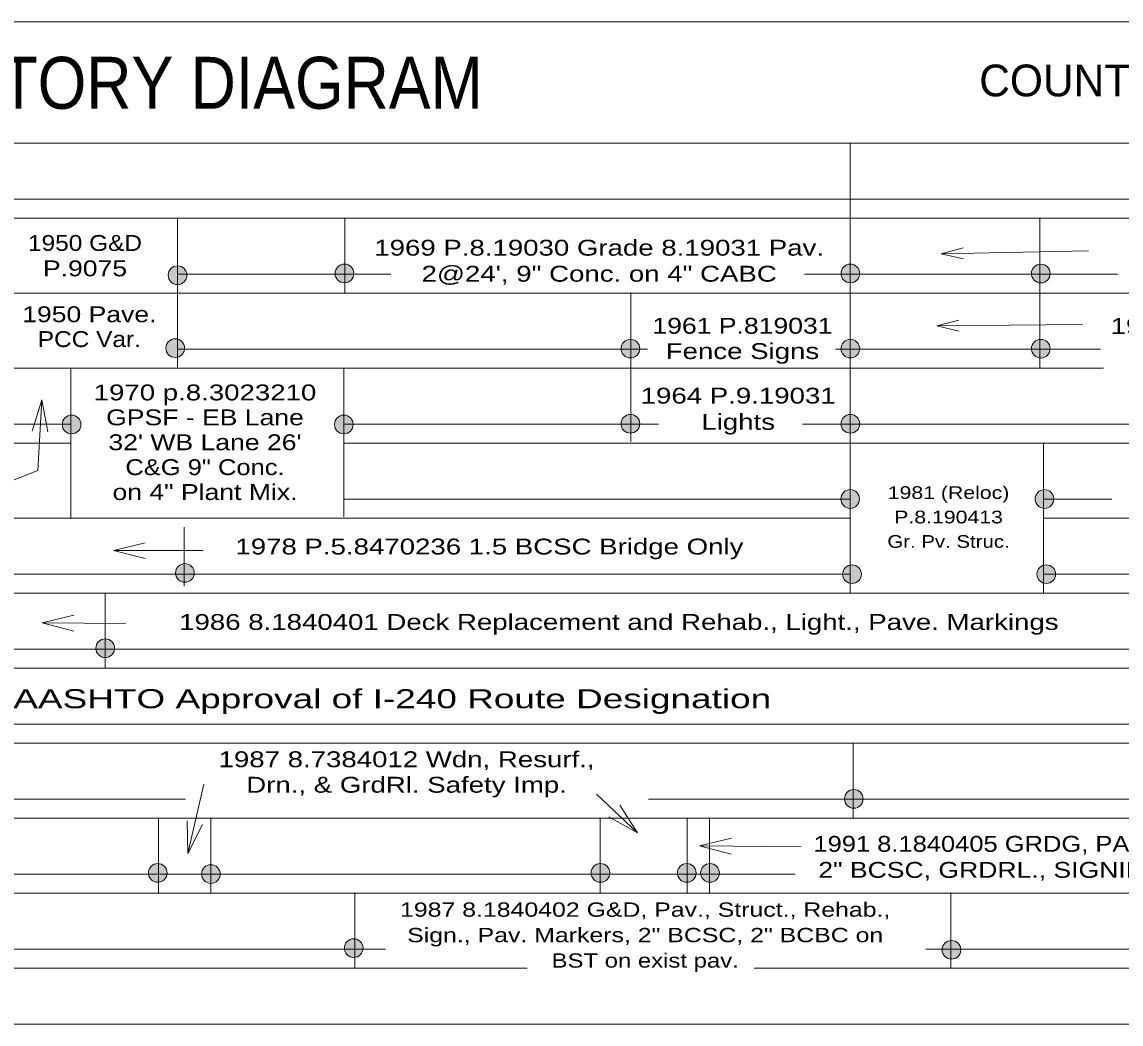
# Model space of a CAD drawing. Extents: x 2156450 to 2158121, y 1158603 to 1159842.
# Drawn here: x 2157114.7 to 2157460.7, y 1159526.1 to 1159841.7 of the extents above; entities that cross this region are included whole.
import ezdxf
from ezdxf.enums import TextEntityAlignment as Align

# ---------------------------------------------------------------- set-up
doc = ezdxf.new("R2010")
doc.units = 0
doc.header["$LTSCALE"] = 2.4
doc.layers.add('1', color=7, linetype='Continuous', lineweight=13)

msp = doc.modelspace()

# ---------------------------------------------------------------- hatches: boundary and pattern name
at = {"layer": '1'}
for points in [[(2157166.631, 1159761.972, 1), (2157160.743, 1159761.972, 1)], [(2157219.198, 1159762.529, 1), (2157213.31, 1159762.529, 1)], [(2157378.473, 1159762.529, 1), (2157372.585, 1159762.529, 1)], [(2157438.427, 1159762.511, 1), (2157432.539, 1159762.511, 1)], [(2157165.914, 1159739.007, 1), (2157160.026, 1159739.007, 1)], [(2157309.223, 1159738.857, 1), (2157303.335, 1159738.857, 1)], [(2157378.473, 1159738.857, 1), (2157372.585, 1159738.857, 1)], [(2157438.427, 1159738.839, 1), (2157432.539, 1159738.839, 1)], [(2157133.278, 1159714.965, 1), (2157127.39, 1159714.965, 1)], [(2157218.992, 1159714.965, 1), (2157213.104, 1159714.965, 1)], [(2157309.223, 1159715.186, 1), (2157303.335, 1159715.186, 1)], [(2157378.473, 1159715.186, 1), (2157372.585, 1159715.186, 1)], [(2157378.41, 1159691.495, 1), (2157372.522, 1159691.495, 1)], [(2157439.581, 1159691.495, 1), (2157433.693, 1159691.495, 1)], [(2157168.962, 1159668.205, 1), (2157163.073, 1159668.205, 1)], [(2157378.987, 1159667.823, 1), (2157373.099, 1159667.823, 1)], [(2157440.158, 1159667.823, 1), (2157434.27, 1159667.823, 1)], [(2157143.874, 1159644.498, 1), (2157137.985, 1159644.498, 1)], [(2157379.564, 1159597.044, 1), (2157373.675, 1159597.044, 1)], [(2157160.408, 1159573.725, 1), (2157154.519, 1159573.725, 1)], [(2157177.133, 1159573.376, 1), (2157171.244, 1159573.376, 1)], [(2157299.786, 1159573.725, 1), (2157293.897, 1159573.725, 1)], [(2157326.965, 1159573.725, 1), (2157321.076, 1159573.725, 1)], [(2157334.282, 1159573.725, 1), (2157328.393, 1159573.725, 1)], [(2157222.099, 1159550.056, 1), (2157216.211, 1159550.056, 1)], [(2157410.308, 1159549.506, 1), (2157404.42, 1159549.506, 1)]]:
    msp.add_hatch(color=256, dxfattribs=at).paths.add_polyline_path(points)

# ---------------------------------------------------------------- linework, layer by layer
for p, q in [((2156450.411, 1159841.739), (2158120.33, 1159841.739)), ((2156450.496, 1159803.534), (2158121.242, 1159803.534)), ((2156450.496, 1159803.534), (2158121.242, 1159803.534)), ((2157375.421, 1159803.534), (2157375.421, 1159661.814)), ((2156567.727, 1159785.958), (2158119.29, 1159785.958)), ((2156450.496, 1159779.914), (2158121.242, 1159779.914)), ((2157163.728, 1159779.914), (2157163.728, 1159732.674)), ((2157216.319, 1159779.914), (2157216.319, 1159756.294)), ((2157435.131, 1159779.914), (2157435.131, 1159732.674)), ((2157404.116, 1159768.73), (2157450.504, 1159769.659)), ((2157163.728, 1159762.338), (2157230.81, 1159762.338)), ((2157361.129, 1159762.338), (2157459.73, 1159762.338)), ((2157108.052, 1159756.294), (2158121.242, 1159756.294)), ((2157306.404, 1159756.294), (2157306.404, 1159709.644)), ((2157402.725, 1159745.99), (2157448.648, 1159746.454)), ((2157163.728, 1159738.718), (2157311.65, 1159738.718)), ((2157370.885, 1159738.718), (2157454.274, 1159738.718)), ((2156488.742, 1159732.674), (2157455.266, 1159732.674)), ((2157130.091, 1159732.674), (2157130.091, 1159685.434)), ((2157216.087, 1159732.674), (2157216.087, 1159685.932)), ((2156488.742, 1159715.098), (2157130.091, 1159715.098)), ((2157216.087, 1159715.098), (2157315.134, 1159715.098)), ((2157360.432, 1159715.098), (2157728.276, 1159715.098)), ((2156488.742, 1159709.054), (2157130.091, 1159709.054)), ((2157216.087, 1159709.054), (2158121.242, 1159709.054)), ((2157436.359, 1159709.054), (2157436.359, 1159661.814)), ((2157216.087, 1159691.478), (2157375.421, 1159691.478)), ((2157436.359, 1159691.478), (2157457.864, 1159691.478)), ((2156488.742, 1159685.434), (2157375.421, 1159685.434)), ((2157436.359, 1159685.434), (2158121.242, 1159685.434)), ((2157143.515, 1159675.244), (2157171.732, 1159675.244)), ((2156488.742, 1159667.858), (2157375.421, 1159667.858)), ((2157436.359, 1159667.858), (2158119.29, 1159667.858)), ((2156488.742, 1159661.814), (2158121.242, 1159661.814)), ((2157140.876, 1159661.814), (2157140.876, 1159638.194)), ((2157121.04, 1159652.508), (2157147.26, 1159652.259)), ((2156488.742, 1159644.238), (2158119.29, 1159644.238)), ((2156488.742, 1159638.194), (2158121.242, 1159638.194)), ((2156488.742, 1159620.618), (2158119.29, 1159620.618)), ((2156488.742, 1159614.574), (2158121.242, 1159614.574)), ((2157376.365, 1159614.574), (2157376.365, 1159590.954)), ((2157166.908, 1159579.835), (2157171.971, 1159601.657)), ((2156488.742, 1159596.998), (2157166.166, 1159596.998)), ((2157308.468, 1159586.311), (2157295.604, 1159598.488)), ((2157311.97, 1159596.998), (2158119.29, 1159596.998)), ((2156488.742, 1159590.954), (2158121.242, 1159590.954)), ((2157157.701, 1159590.954), (2157157.701, 1159567.334)), ((2157174.195, 1159590.954), (2157174.195, 1159567.334)), ((2157296.756, 1159590.954), (2157296.756, 1159567.334)), ((2157324.108, 1159590.954), (2157324.108, 1159567.334)), ((2157331.206, 1159590.954), (2157331.206, 1159567.334)), ((2157157.701, 1159568.56), (2157157.701, 1159588.405)), ((2157328.061, 1159582.222), (2157359.986, 1159581.944)), ((2156488.742, 1159573.378), (2157358.17, 1159573.378)), ((2156488.742, 1159567.334), (2158121.242, 1159567.334)), ((2157219.503, 1159567.334), (2157219.503, 1159543.714)), ((2157407.18, 1159567.334), (2157407.18, 1159543.714)), ((2156488.742, 1159549.758), (2157229.15, 1159549.758)), ((2157399.254, 1159549.758), (2158119.29, 1159549.758)), ((2156488.742, 1159543.714), (2157273.783, 1159543.714)), ((2157345.198, 1159543.714), (2158121.242, 1159543.714)), ((2156488.742, 1159526.138), (2158119.29, 1159526.138))]:
    msp.add_line(p, q, dxfattribs=at)
for points in [[(2157411.15, 1159767.121), (2157404.116, 1159768.73), (2157411.08, 1159770.62)], [(2157409.742, 1159744.311), (2157402.725, 1159745.99), (2157409.707, 1159747.811)], [(2157120.943, 1159722.751), (2157119.735, 1159700.514), (2157109.347, 1159696.405)], [(2157117.904, 1159712.901), (2157120.943, 1159722.751), (2157122.897, 1159712.63)], [(2157165.759, 1159682.175), (2157165.759, 1159664.048), (2157165.759, 1159682.659)], [(2157153.515, 1159672.744), (2157143.515, 1159675.244), (2157153.515, 1159677.744)], [(2157131.016, 1159649.913), (2157121.04, 1159652.508), (2157131.063, 1159654.913)], [(2157302.953, 1159595.019), (2157308.468, 1159586.311), (2157299.504, 1159591.399)], [(2157171.603, 1159589.011), (2157166.908, 1159579.835), (2157166.733, 1159590.141)], [(2157338.039, 1159579.635), (2157328.061, 1159582.222), (2157338.082, 1159584.635)]]:
    msp.add_lwpolyline(points, dxfattribs=at)
for centre in [(2157163.687, 1159761.972), (2157216.254, 1159762.529), (2157375.529, 1159762.529), (2157435.483, 1159762.511), (2157162.97, 1159739.007), (2157306.279, 1159738.857), (2157375.529, 1159738.857), (2157435.483, 1159738.839), (2157130.334, 1159714.965), (2157216.048, 1159714.965), (2157306.279, 1159715.186), (2157375.529, 1159715.186), (2157375.466, 1159691.495), (2157436.637, 1159691.495), (2157166.018, 1159668.205), (2157376.043, 1159667.823), (2157437.214, 1159667.823), (2157140.93, 1159644.498), (2157376.62, 1159597.044), (2157157.464, 1159573.725), (2157174.189, 1159573.376), (2157296.842, 1159573.725), (2157324.021, 1159573.725), (2157331.338, 1159573.725), (2157219.155, 1159550.056), (2157407.364, 1159549.506)]:
    msp.add_circle(centre, 2.944, dxfattribs=at)

# ---------------------------------------------------------------- texts
for s, height, width, p in [('NORTH CAROLINA STATE HIGHWAY CONSTRUCTION AND INVENTORY DIAGRAM', 16.37, 0.9, (2156872.828, 1159814.391)), ('1950 G&D', 5, 1.15, (2157134.562, 1159769.638)), ('1969 P.8.19030 Grade 8.19031 Pav.', 5, 1.3, (2157296.439, 1159768.142)), ('P.9075', 5, 1.25, (2157134.562, 1159761.634)), ('2@24\', 9" Conc. on 4" CABC', 5, 1.3, (2157296.441, 1159759.946)), ('1950 Pave.', 5, 1.25, (2157135.922, 1159747.186)), ('1961 P.819031', 5, 1.25, (2157341.554, 1159743.555)), ('1981 P.8.19031413', 5, 1.3, (2157495.398, 1159743.462)), ('PCC Var.', 5, 1.15, (2157135.922, 1159739.363)), ('Fence Signs', 5, 1.3, (2157341.554, 1159735.577)), ('1970 p.8.3023210', 5, 1.3, (2157172.337, 1159722.555)), ('1964 P.9.19031', 5, 1.3, (2157340.204, 1159721.548)), ('GPSF - EB Lane', 5, 1.25, (2157172.336, 1159714.711)), ('Lights', 5, 1.3, (2157340.204, 1159713.293)), ("32' WB Lane 26'", 5, 1.25, (2157172.336, 1159706.867)), ('C&G 9" Conc.', 5, 1.2, (2157172.336, 1159699.024)), ('on 4" Plant Mix.', 5, 1.25, (2157172.336, 1159691.18)), ('1981 (Reloc)', 4, 1.25, (2157406.436, 1159691.519)), ('P.8.190413', 4, 1.25, (2157406.437, 1159683.819)), ('Gr. Pv. Struc.', 4, 1.2, (2157406.438, 1159676.118)), ('1978 P.5.8470236 1.5 BCSC Bridge Only', 5, 1.3, (2157261.891, 1159674.018)), ('1986 8.1840401 Deck Replacement and Rehab., Light., Pave. Markings', 5, 1.3, (2157302.637, 1159650.258)), ('1976 AASHTO Approval of I-240 Route Designation', 6, 1.45, (2157216.735, 1159625.599)), ('1987 8.7384012 Wdn, Resurf.,', 5, 1.3, (2157235.8, 1159607.025)), ('Drn., & GrdRl. Safety Imp.', 5, 1.3, (2157235.8, 1159598.996)), ('1991 8.1840405 GRDG, PAVE.', 5, 1.2, (2157420.104, 1159580.379)), ('2" BCSC, GRDRL., SIGNING', 5, 1.25, (2157420.104, 1159572.185)), ('1987 8.1840402 G&D, Pav., Struct., Rehab.,', 4.5, 1.3, (2157310.933, 1159559.929)), ('Sign., Pav. Markers, 2" BCSC, 2" BCBC on', 4.5, 1.3, (2157310.933, 1159551.911)), ('BST on exist pav.', 4.5, 1.25, (2157310.933, 1159543.893))]:
    msp.add_text(s, height=height, dxfattribs=dict(at, width=width)).set_placement(p, align=Align.CENTER)
msp.add_text('COUNTY', height=10, dxfattribs=at).set_placement((2157416.101, 1159818.314))

doc.saveas('drawing.dxf')
